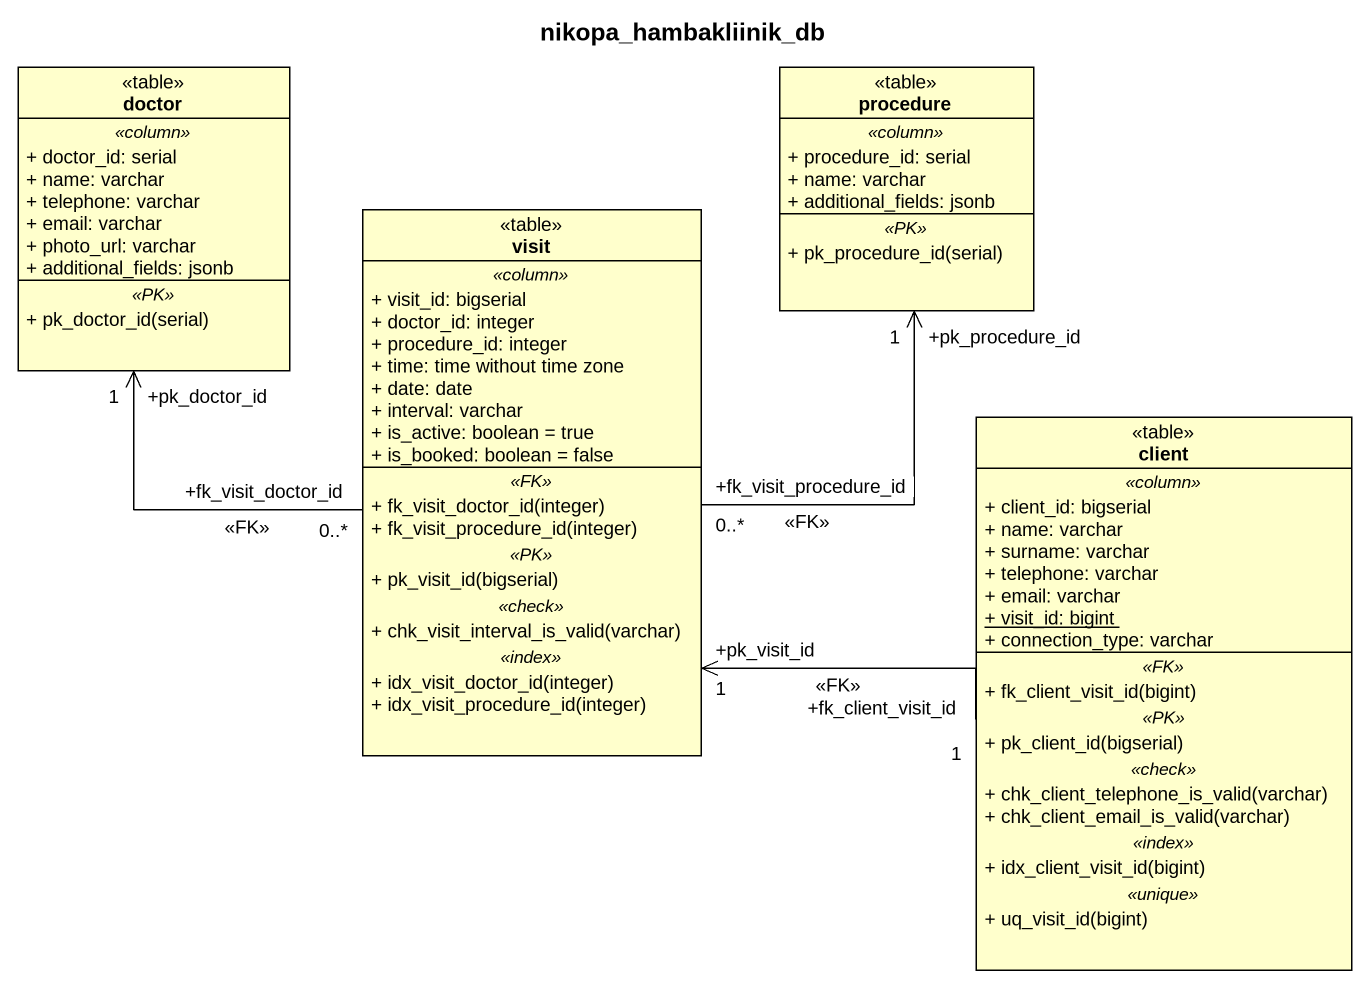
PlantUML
@startuml
title nikopa_hambakliinik_db
hide circle
hide empty members
skinparam classAttributeIconSize 0
class doctor <<table>> {
  .. <<column>> ..
  + doctor_id: serial
  + name: varchar
  + telephone: varchar
  + email: varchar
  + photo_url: varchar
  + additional_fields: jsonb
  .. <<PK>> ..
  + pk_doctor_id(serial)
}
class procedure <<table>> {
  .. <<column>> ..
  + procedure_id: serial
  + name: varchar
  + additional_fields: jsonb
  .. <<PK>> ..
  + pk_procedure_id(serial)
}
class visit <<table>> {
  .. <<column>> ..
  + visit_id: bigserial
  + doctor_id: integer
  + procedure_id: integer
  + time: time without time zone
  + date: date
  + interval: varchar
  + is_active: boolean = true
  + is_booked: boolean = false
  .. <<FK>> ..
  + fk_visit_doctor_id(integer)
  + fk_visit_procedure_id(integer)
  .. <<PK>> ..
  + pk_visit_id(bigserial)
  .. <<check>> ..
  + chk_visit_interval_is_valid(varchar)
  .. <<index>> ..
  + idx_visit_doctor_id(integer)
  + idx_visit_procedure_id(integer)
}
class client <<table>> {
  .. <<column>> ..
  + client_id: bigserial
  + name: varchar
  + surname: varchar
  + telephone: varchar
  + email: varchar
  {static} + visit_id: bigint
  + connection_type: varchar
  .. <<FK>> ..
  + fk_client_visit_id(bigint)
  .. <<PK>> ..
  + pk_client_id(bigserial)
  .. <<check>> ..
  + chk_client_telephone_is_valid(varchar)
  + chk_client_email_is_valid(varchar)
  .. <<index>> ..
  + idx_client_visit_id(bigint)
  .. <<unique>> ..
  + uq_visit_id(bigint)
}
visit "+fk_visit_doctor_id\n0..*" -up-> "+pk_doctor_id\n1" doctor : <<FK>>
visit "+fk_visit_procedure_id\n0..*" -up-> "+pk_procedure_id\n1" procedure : <<FK>>
client "+fk_client_visit_id\n1" -left-> "+pk_visit_id\n1" visit : <<FK>>
@enduml
